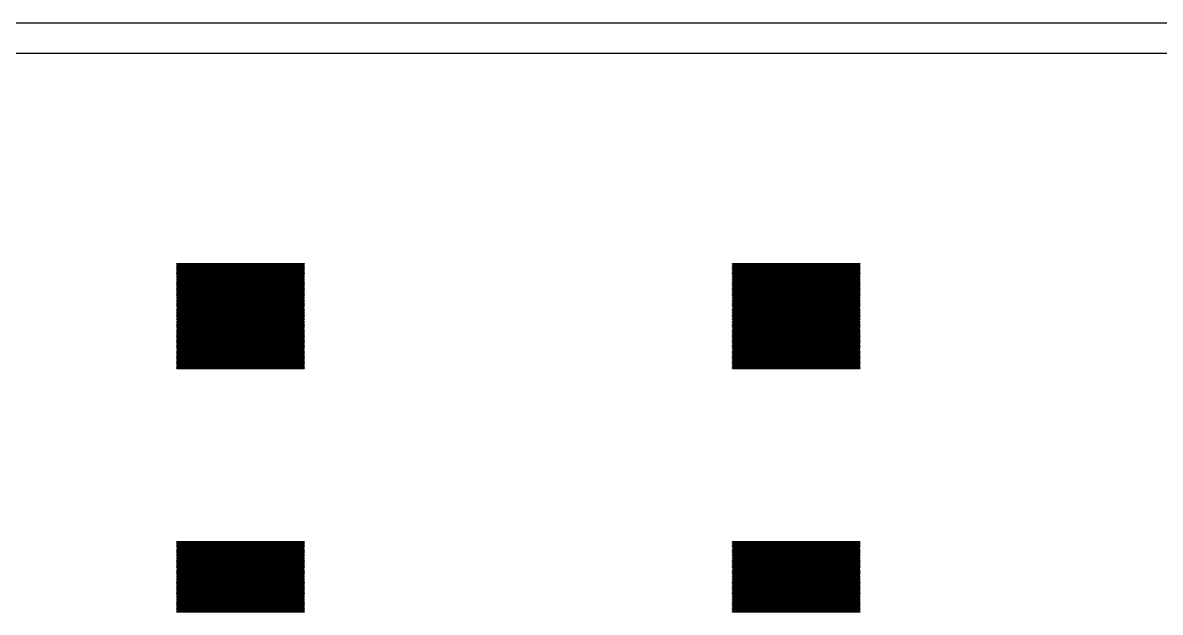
# Model space of a CAD drawing. Extents: x -17 to 130, y -40 to 112.
# Drawn here: x 19.95 to 56.79, y 57.91 to 77 of the extents above; entities that cross this region are included whole.
import ezdxf

# ---------------------------------------------------------------- set-up
doc = ezdxf.new("R2010")
doc.units = 0

msp = doc.modelspace()

# ---------------------------------------------------------------- linework, layer by layer
for p, q in [((-4.5, 77), (112.5, 77)), ((112, 76), (-4, 76)), ((24.94, 69.195), (24.94, 69.205)), ((24.94, 69.205), (29.06, 69.205)), ((29.06, 69.195), (24.94, 69.195)), ((24.94, 69.155), (24.94, 69.165)), ((24.94, 69.165), (29.06, 69.165)), ((29.06, 69.155), (24.94, 69.155)), ((24.94, 69.115), (24.94, 69.125)), ((24.94, 69.125), (29.06, 69.125)), ((29.06, 69.115), (24.94, 69.115)), ((24.94, 69.075), (24.94, 69.085)), ((24.94, 69.085), (29.06, 69.085)), ((29.06, 69.075), (24.94, 69.075)), ((24.94, 69.035), (24.94, 69.045)), ((24.94, 69.045), (29.06, 69.045)), ((29.06, 69.035), (24.94, 69.035)), ((24.94, 68.995), (24.94, 69.005)), ((24.94, 69.005), (29.06, 69.005)), ((29.06, 68.995), (24.94, 68.995)), ((24.94, 68.955), (24.94, 68.965)), ((24.94, 68.965), (29.06, 68.965)), ((29.06, 68.955), (24.94, 68.955)), ((24.94, 68.915), (24.94, 68.925)), ((24.94, 68.925), (29.06, 68.925)), ((29.06, 68.915), (24.94, 68.915)), ((29.06, 69.205), (29.06, 69.195)), ((29.06, 69.165), (29.06, 69.155)), ((29.06, 69.125), (29.06, 69.115)), ((29.06, 69.085), (29.06, 69.075)), ((29.06, 69.045), (29.06, 69.035)), ((29.06, 69.005), (29.06, 68.995)), ((29.06, 68.965), (29.06, 68.955)), ((29.06, 68.925), (29.06, 68.915)), ((42.94, 69.195), (42.94, 69.205)), ((42.94, 69.205), (47.06, 69.205)), ((47.06, 69.195), (42.94, 69.195)), ((42.94, 69.155), (42.94, 69.165)), ((42.94, 69.165), (47.06, 69.165)), ((47.06, 69.155), (42.94, 69.155)), ((42.94, 69.115), (42.94, 69.125)), ((42.94, 69.125), (47.06, 69.125)), ((47.06, 69.115), (42.94, 69.115)), ((42.94, 69.075), (42.94, 69.085)), ((42.94, 69.085), (47.06, 69.085)), ((47.06, 69.075), (42.94, 69.075)), ((42.94, 69.035), (42.94, 69.045)), ((42.94, 69.045), (47.06, 69.045)), ((47.06, 69.035), (42.94, 69.035)), ((42.94, 68.995), (42.94, 69.005)), ((42.94, 69.005), (47.06, 69.005)), ((47.06, 68.995), (42.94, 68.995)), ((42.94, 68.955), (42.94, 68.965)), ((42.94, 68.965), (47.06, 68.965)), ((47.06, 68.955), (42.94, 68.955)), ((42.94, 68.915), (42.94, 68.925)), ((42.94, 68.925), (47.06, 68.925)), ((47.06, 68.915), (42.94, 68.915)), ((47.06, 69.205), (47.06, 69.195)), ((47.06, 69.165), (47.06, 69.155)), ((47.06, 69.125), (47.06, 69.115)), ((47.06, 69.085), (47.06, 69.075)), ((47.06, 69.045), (47.06, 69.035)), ((47.06, 69.005), (47.06, 68.995)), ((47.06, 68.965), (47.06, 68.955)), ((47.06, 68.925), (47.06, 68.915)), ((24.94, 68.875), (24.94, 68.885)), ((24.94, 68.885), (29.06, 68.885)), ((29.06, 68.875), (24.94, 68.875)), ((24.94, 68.835), (24.94, 68.845)), ((24.94, 68.845), (29.06, 68.845)), ((29.06, 68.835), (24.94, 68.835)), ((24.94, 68.795), (24.94, 68.805)), ((24.94, 68.805), (29.06, 68.805)), ((29.06, 68.795), (24.94, 68.795)), ((24.94, 68.755), (24.94, 68.765)), ((24.94, 68.765), (29.06, 68.765)), ((29.06, 68.755), (24.94, 68.755)), ((24.94, 68.715), (24.94, 68.725)), ((24.94, 68.725), (29.06, 68.725)), ((29.06, 68.715), (24.94, 68.715)), ((24.94, 68.675), (24.94, 68.685)), ((24.94, 68.685), (29.06, 68.685)), ((29.06, 68.675), (24.94, 68.675)), ((24.94, 68.635), (24.94, 68.645)), ((24.94, 68.645), (29.06, 68.645)), ((29.06, 68.635), (24.94, 68.635)), ((24.94, 68.595), (24.94, 68.605)), ((24.94, 68.605), (29.06, 68.605)), ((29.06, 68.595), (24.94, 68.595)), ((24.94, 68.555), (24.94, 68.565)), ((24.94, 68.565), (29.06, 68.565)), ((29.06, 68.555), (24.94, 68.555)), ((24.94, 68.515), (24.94, 68.525)), ((24.94, 68.525), (29.06, 68.525)), ((29.06, 68.885), (29.06, 68.875)), ((29.06, 68.845), (29.06, 68.835)), ((29.06, 68.805), (29.06, 68.795)), ((29.06, 68.765), (29.06, 68.755)), ((29.06, 68.725), (29.06, 68.715)), ((29.06, 68.685), (29.06, 68.675)), ((29.06, 68.645), (29.06, 68.635)), ((29.06, 68.605), (29.06, 68.595)), ((29.06, 68.565), (29.06, 68.555)), ((29.06, 68.525), (29.06, 68.515)), ((42.94, 68.875), (42.94, 68.885)), ((42.94, 68.885), (47.06, 68.885)), ((47.06, 68.875), (42.94, 68.875)), ((42.94, 68.835), (42.94, 68.845)), ((42.94, 68.845), (47.06, 68.845)), ((47.06, 68.835), (42.94, 68.835)), ((42.94, 68.795), (42.94, 68.805)), ((42.94, 68.805), (47.06, 68.805)), ((47.06, 68.795), (42.94, 68.795)), ((42.94, 68.755), (42.94, 68.765)), ((42.94, 68.765), (47.06, 68.765)), ((47.06, 68.755), (42.94, 68.755)), ((42.94, 68.715), (42.94, 68.725)), ((42.94, 68.725), (47.06, 68.725)), ((47.06, 68.715), (42.94, 68.715)), ((42.94, 68.675), (42.94, 68.685)), ((42.94, 68.685), (47.06, 68.685)), ((47.06, 68.675), (42.94, 68.675)), ((42.94, 68.635), (42.94, 68.645)), ((42.94, 68.645), (47.06, 68.645)), ((47.06, 68.635), (42.94, 68.635)), ((42.94, 68.595), (42.94, 68.605)), ((42.94, 68.605), (47.06, 68.605)), ((47.06, 68.595), (42.94, 68.595)), ((42.94, 68.555), (42.94, 68.565)), ((42.94, 68.565), (47.06, 68.565)), ((47.06, 68.555), (42.94, 68.555)), ((42.94, 68.515), (42.94, 68.525)), ((42.94, 68.525), (47.06, 68.525)), ((47.06, 68.885), (47.06, 68.875)), ((47.06, 68.845), (47.06, 68.835)), ((47.06, 68.805), (47.06, 68.795)), ((47.06, 68.765), (47.06, 68.755)), ((47.06, 68.725), (47.06, 68.715)), ((47.06, 68.685), (47.06, 68.675)), ((47.06, 68.645), (47.06, 68.635)), ((47.06, 68.605), (47.06, 68.595)), ((47.06, 68.565), (47.06, 68.555)), ((47.06, 68.525), (47.06, 68.515)), ((29.06, 68.515), (24.94, 68.515)), ((24.94, 68.475), (24.94, 68.485)), ((24.94, 68.485), (29.06, 68.485)), ((29.06, 68.475), (24.94, 68.475)), ((24.94, 68.435), (24.94, 68.445)), ((24.94, 68.445), (29.06, 68.445)), ((29.06, 68.435), (24.94, 68.435)), ((24.94, 68.395), (24.94, 68.405)), ((24.94, 68.405), (29.06, 68.405)), ((29.06, 68.395), (24.94, 68.395)), ((24.94, 68.355), (24.94, 68.365)), ((24.94, 68.365), (29.06, 68.365)), ((29.06, 68.355), (24.94, 68.355)), ((24.94, 68.315), (24.94, 68.325)), ((24.94, 68.325), (29.06, 68.325)), ((29.06, 68.315), (24.94, 68.315)), ((24.94, 68.275), (24.94, 68.285)), ((24.94, 68.285), (29.06, 68.285)), ((29.06, 68.275), (24.94, 68.275)), ((24.94, 68.235), (24.94, 68.245)), ((24.94, 68.245), (29.06, 68.245)), ((29.06, 68.235), (24.94, 68.235)), ((24.94, 68.195), (24.94, 68.205)), ((24.94, 68.205), (29.06, 68.205)), ((29.06, 68.195), (24.94, 68.195)), ((24.94, 68.155), (24.94, 68.165)), ((24.94, 68.165), (29.06, 68.165)), ((29.06, 68.485), (29.06, 68.475)), ((29.06, 68.445), (29.06, 68.435)), ((29.06, 68.405), (29.06, 68.395)), ((29.06, 68.365), (29.06, 68.355)), ((29.06, 68.325), (29.06, 68.315)), ((29.06, 68.285), (29.06, 68.275)), ((29.06, 68.245), (29.06, 68.235)), ((29.06, 68.205), (29.06, 68.195)), ((29.06, 68.165), (29.06, 68.155)), ((47.06, 68.515), (42.94, 68.515)), ((42.94, 68.475), (42.94, 68.485)), ((42.94, 68.485), (47.06, 68.485)), ((47.06, 68.475), (42.94, 68.475)), ((42.94, 68.435), (42.94, 68.445)), ((42.94, 68.445), (47.06, 68.445)), ((47.06, 68.435), (42.94, 68.435)), ((42.94, 68.395), (42.94, 68.405)), ((42.94, 68.405), (47.06, 68.405)), ((47.06, 68.395), (42.94, 68.395)), ((42.94, 68.355), (42.94, 68.365)), ((42.94, 68.365), (47.06, 68.365)), ((47.06, 68.355), (42.94, 68.355)), ((42.94, 68.315), (42.94, 68.325)), ((42.94, 68.325), (47.06, 68.325)), ((47.06, 68.315), (42.94, 68.315)), ((42.94, 68.275), (42.94, 68.285)), ((42.94, 68.285), (47.06, 68.285)), ((47.06, 68.275), (42.94, 68.275)), ((42.94, 68.235), (42.94, 68.245)), ((42.94, 68.245), (47.06, 68.245)), ((47.06, 68.235), (42.94, 68.235)), ((42.94, 68.195), (42.94, 68.205)), ((42.94, 68.205), (47.06, 68.205)), ((47.06, 68.195), (42.94, 68.195)), ((42.94, 68.155), (42.94, 68.165)), ((42.94, 68.165), (47.06, 68.165)), ((47.06, 68.485), (47.06, 68.475)), ((47.06, 68.445), (47.06, 68.435)), ((47.06, 68.405), (47.06, 68.395)), ((47.06, 68.365), (47.06, 68.355)), ((47.06, 68.325), (47.06, 68.315)), ((47.06, 68.285), (47.06, 68.275)), ((47.06, 68.245), (47.06, 68.235)), ((47.06, 68.205), (47.06, 68.195)), ((47.06, 68.165), (47.06, 68.155)), ((29.06, 68.155), (24.94, 68.155)), ((24.94, 68.115), (24.94, 68.125)), ((24.94, 68.125), (29.06, 68.125)), ((29.06, 68.115), (24.94, 68.115)), ((24.94, 68.075), (24.94, 68.085)), ((24.94, 68.085), (29.06, 68.085)), ((29.06, 68.075), (24.94, 68.075)), ((24.94, 68.035), (24.94, 68.045)), ((24.94, 68.045), (29.06, 68.045)), ((29.06, 68.035), (24.94, 68.035)), ((24.94, 67.995), (24.94, 68.005)), ((24.94, 68.005), (29.06, 68.005)), ((29.06, 67.995), (24.94, 67.995)), ((24.94, 67.955), (24.94, 67.965)), ((24.94, 67.965), (29.06, 67.965)), ((29.06, 67.955), (24.94, 67.955)), ((24.94, 67.915), (24.94, 67.925)), ((24.94, 67.925), (29.06, 67.925)), ((29.06, 67.915), (24.94, 67.915)), ((24.94, 67.875), (24.94, 67.885)), ((24.94, 67.885), (29.06, 67.885)), ((29.06, 67.875), (24.94, 67.875)), ((24.94, 67.835), (24.94, 67.845)), ((24.94, 67.845), (29.06, 67.845)), ((29.06, 67.835), (24.94, 67.835)), ((24.94, 67.795), (24.94, 67.805)), ((24.94, 67.805), (29.06, 67.805)), ((29.06, 67.795), (24.94, 67.795)), ((29.06, 68.125), (29.06, 68.115)), ((29.06, 68.085), (29.06, 68.075)), ((29.06, 68.045), (29.06, 68.035)), ((29.06, 68.005), (29.06, 67.995)), ((29.06, 67.965), (29.06, 67.955)), ((29.06, 67.925), (29.06, 67.915)), ((29.06, 67.885), (29.06, 67.875)), ((29.06, 67.845), (29.06, 67.835)), ((29.06, 67.805), (29.06, 67.795)), ((47.06, 68.155), (42.94, 68.155)), ((42.94, 68.115), (42.94, 68.125)), ((42.94, 68.125), (47.06, 68.125)), ((47.06, 68.115), (42.94, 68.115)), ((42.94, 68.075), (42.94, 68.085)), ((42.94, 68.085), (47.06, 68.085)), ((47.06, 68.075), (42.94, 68.075)), ((42.94, 68.035), (42.94, 68.045)), ((42.94, 68.045), (47.06, 68.045)), ((47.06, 68.035), (42.94, 68.035)), ((42.94, 67.995), (42.94, 68.005)), ((42.94, 68.005), (47.06, 68.005)), ((47.06, 67.995), (42.94, 67.995)), ((42.94, 67.955), (42.94, 67.965)), ((42.94, 67.965), (47.06, 67.965)), ((47.06, 67.955), (42.94, 67.955)), ((42.94, 67.915), (42.94, 67.925)), ((42.94, 67.925), (47.06, 67.925)), ((47.06, 67.915), (42.94, 67.915)), ((42.94, 67.875), (42.94, 67.885)), ((42.94, 67.885), (47.06, 67.885)), ((47.06, 67.875), (42.94, 67.875)), ((42.94, 67.835), (42.94, 67.845)), ((42.94, 67.845), (47.06, 67.845)), ((47.06, 67.835), (42.94, 67.835)), ((42.94, 67.795), (42.94, 67.805)), ((42.94, 67.805), (47.06, 67.805)), ((47.06, 67.795), (42.94, 67.795)), ((47.06, 68.125), (47.06, 68.115)), ((47.06, 68.085), (47.06, 68.075)), ((47.06, 68.045), (47.06, 68.035)), ((47.06, 68.005), (47.06, 67.995)), ((47.06, 67.965), (47.06, 67.955)), ((47.06, 67.925), (47.06, 67.915)), ((47.06, 67.885), (47.06, 67.875)), ((47.06, 67.845), (47.06, 67.835)), ((47.06, 67.805), (47.06, 67.795)), ((24.94, 67.755), (24.94, 67.765)), ((24.94, 67.765), (29.06, 67.765)), ((29.06, 67.755), (24.94, 67.755)), ((24.94, 67.715), (24.94, 67.725)), ((24.94, 67.725), (29.06, 67.725)), ((29.06, 67.715), (24.94, 67.715)), ((24.94, 67.675), (24.94, 67.685)), ((24.94, 67.685), (29.06, 67.685)), ((29.06, 67.675), (24.94, 67.675)), ((24.94, 67.635), (24.94, 67.645)), ((24.94, 67.645), (29.06, 67.645)), ((29.06, 67.635), (24.94, 67.635)), ((24.94, 67.595), (24.94, 67.605)), ((24.94, 67.605), (29.06, 67.605)), ((29.06, 67.595), (24.94, 67.595)), ((24.94, 67.555), (24.94, 67.565)), ((24.94, 67.565), (29.06, 67.565)), ((29.06, 67.555), (24.94, 67.555)), ((24.94, 67.515), (24.94, 67.525)), ((24.94, 67.525), (29.06, 67.525)), ((29.06, 67.515), (24.94, 67.515)), ((24.94, 67.475), (24.94, 67.485)), ((24.94, 67.485), (29.06, 67.485)), ((29.06, 67.475), (24.94, 67.475)), ((24.94, 67.435), (24.94, 67.445)), ((24.94, 67.445), (29.06, 67.445)), ((29.06, 67.435), (24.94, 67.435)), ((29.06, 67.765), (29.06, 67.755)), ((29.06, 67.725), (29.06, 67.715)), ((29.06, 67.685), (29.06, 67.675)), ((29.06, 67.645), (29.06, 67.635)), ((29.06, 67.605), (29.06, 67.595)), ((29.06, 67.565), (29.06, 67.555)), ((29.06, 67.525), (29.06, 67.515)), ((29.06, 67.485), (29.06, 67.475)), ((29.06, 67.445), (29.06, 67.435)), ((42.94, 67.755), (42.94, 67.765)), ((42.94, 67.765), (47.06, 67.765)), ((47.06, 67.755), (42.94, 67.755)), ((42.94, 67.715), (42.94, 67.725)), ((42.94, 67.725), (47.06, 67.725)), ((47.06, 67.715), (42.94, 67.715)), ((42.94, 67.675), (42.94, 67.685)), ((42.94, 67.685), (47.06, 67.685)), ((47.06, 67.675), (42.94, 67.675)), ((42.94, 67.635), (42.94, 67.645)), ((42.94, 67.645), (47.06, 67.645)), ((47.06, 67.635), (42.94, 67.635)), ((42.94, 67.595), (42.94, 67.605)), ((42.94, 67.605), (47.06, 67.605)), ((47.06, 67.595), (42.94, 67.595)), ((42.94, 67.555), (42.94, 67.565)), ((42.94, 67.565), (47.06, 67.565)), ((47.06, 67.555), (42.94, 67.555)), ((42.94, 67.515), (42.94, 67.525)), ((42.94, 67.525), (47.06, 67.525)), ((47.06, 67.515), (42.94, 67.515)), ((42.94, 67.475), (42.94, 67.485)), ((42.94, 67.485), (47.06, 67.485)), ((47.06, 67.475), (42.94, 67.475)), ((42.94, 67.435), (42.94, 67.445)), ((42.94, 67.445), (47.06, 67.445)), ((47.06, 67.435), (42.94, 67.435)), ((47.06, 67.765), (47.06, 67.755)), ((47.06, 67.725), (47.06, 67.715)), ((47.06, 67.685), (47.06, 67.675)), ((47.06, 67.645), (47.06, 67.635)), ((47.06, 67.605), (47.06, 67.595)), ((47.06, 67.565), (47.06, 67.555)), ((47.06, 67.525), (47.06, 67.515)), ((47.06, 67.485), (47.06, 67.475)), ((47.06, 67.445), (47.06, 67.435)), ((24.94, 67.395), (24.94, 67.405)), ((24.94, 67.405), (29.06, 67.405)), ((29.06, 67.395), (24.94, 67.395)), ((24.94, 67.355), (24.94, 67.365)), ((24.94, 67.365), (29.06, 67.365)), ((29.06, 67.355), (24.94, 67.355)), ((24.94, 67.315), (24.94, 67.325)), ((24.94, 67.325), (29.06, 67.325)), ((29.06, 67.315), (24.94, 67.315)), ((24.94, 67.275), (24.94, 67.285)), ((24.94, 67.285), (29.06, 67.285)), ((29.06, 67.275), (24.94, 67.275)), ((24.94, 67.235), (24.94, 67.245)), ((24.94, 67.245), (29.06, 67.245)), ((29.06, 67.235), (24.94, 67.235)), ((24.94, 67.195), (24.94, 67.205)), ((24.94, 67.205), (29.06, 67.205)), ((29.06, 67.195), (24.94, 67.195)), ((24.94, 67.155), (24.94, 67.165)), ((24.94, 67.165), (29.06, 67.165)), ((29.06, 67.155), (24.94, 67.155)), ((24.94, 67.115), (24.94, 67.125)), ((24.94, 67.125), (29.06, 67.125)), ((29.06, 67.115), (24.94, 67.115)), ((24.94, 67.075), (24.94, 67.085)), ((24.94, 67.085), (29.06, 67.085)), ((29.06, 67.075), (24.94, 67.075)), ((29.06, 67.405), (29.06, 67.395)), ((29.06, 67.365), (29.06, 67.355)), ((29.06, 67.325), (29.06, 67.315)), ((29.06, 67.285), (29.06, 67.275)), ((29.06, 67.245), (29.06, 67.235)), ((29.06, 67.205), (29.06, 67.195)), ((29.06, 67.165), (29.06, 67.155)), ((29.06, 67.125), (29.06, 67.115)), ((29.06, 67.085), (29.06, 67.075)), ((42.94, 67.395), (42.94, 67.405)), ((42.94, 67.405), (47.06, 67.405)), ((47.06, 67.395), (42.94, 67.395)), ((42.94, 67.355), (42.94, 67.365)), ((42.94, 67.365), (47.06, 67.365)), ((47.06, 67.355), (42.94, 67.355)), ((42.94, 67.315), (42.94, 67.325)), ((42.94, 67.325), (47.06, 67.325)), ((47.06, 67.315), (42.94, 67.315)), ((42.94, 67.275), (42.94, 67.285)), ((42.94, 67.285), (47.06, 67.285)), ((47.06, 67.275), (42.94, 67.275)), ((42.94, 67.235), (42.94, 67.245)), ((42.94, 67.245), (47.06, 67.245)), ((47.06, 67.235), (42.94, 67.235)), ((42.94, 67.195), (42.94, 67.205)), ((42.94, 67.205), (47.06, 67.205)), ((47.06, 67.195), (42.94, 67.195)), ((42.94, 67.155), (42.94, 67.165)), ((42.94, 67.165), (47.06, 67.165)), ((47.06, 67.155), (42.94, 67.155)), ((42.94, 67.115), (42.94, 67.125)), ((42.94, 67.125), (47.06, 67.125)), ((47.06, 67.115), (42.94, 67.115)), ((42.94, 67.075), (42.94, 67.085)), ((42.94, 67.085), (47.06, 67.085)), ((47.06, 67.075), (42.94, 67.075)), ((47.06, 67.405), (47.06, 67.395)), ((47.06, 67.365), (47.06, 67.355)), ((47.06, 67.325), (47.06, 67.315)), ((47.06, 67.285), (47.06, 67.275)), ((47.06, 67.245), (47.06, 67.235)), ((47.06, 67.205), (47.06, 67.195)), ((47.06, 67.165), (47.06, 67.155)), ((47.06, 67.125), (47.06, 67.115)), ((47.06, 67.085), (47.06, 67.075)), ((24.94, 67.035), (24.94, 67.045)), ((24.94, 67.045), (29.06, 67.045)), ((29.06, 67.035), (24.94, 67.035)), ((24.94, 66.995), (24.94, 67.005)), ((24.94, 67.005), (29.06, 67.005)), ((29.06, 66.995), (24.94, 66.995)), ((24.94, 66.955), (24.94, 66.965)), ((24.94, 66.965), (29.06, 66.965)), ((29.06, 66.955), (24.94, 66.955)), ((24.94, 66.915), (24.94, 66.925)), ((24.94, 66.925), (29.06, 66.925)), ((29.06, 66.915), (24.94, 66.915)), ((24.94, 66.875), (24.94, 66.885)), ((24.94, 66.885), (29.06, 66.885)), ((29.06, 66.875), (24.94, 66.875)), ((24.94, 66.835), (24.94, 66.845)), ((24.94, 66.845), (29.06, 66.845)), ((29.06, 66.835), (24.94, 66.835)), ((24.94, 66.795), (24.94, 66.805)), ((24.94, 66.805), (29.06, 66.805)), ((29.06, 66.795), (24.94, 66.795)), ((24.94, 66.755), (24.94, 66.765)), ((24.94, 66.765), (29.06, 66.765)), ((29.06, 66.755), (24.94, 66.755)), ((24.94, 66.715), (24.94, 66.725)), ((24.94, 66.725), (29.06, 66.725)), ((29.06, 66.715), (24.94, 66.715)), ((24.94, 66.675), (24.94, 66.685)), ((24.94, 66.685), (29.06, 66.685)), ((29.06, 67.045), (29.06, 67.035)), ((29.06, 67.005), (29.06, 66.995)), ((29.06, 66.965), (29.06, 66.955)), ((29.06, 66.925), (29.06, 66.915)), ((29.06, 66.885), (29.06, 66.875)), ((29.06, 66.845), (29.06, 66.835)), ((29.06, 66.805), (29.06, 66.795)), ((29.06, 66.765), (29.06, 66.755)), ((29.06, 66.725), (29.06, 66.715)), ((29.06, 66.685), (29.06, 66.675)), ((42.94, 67.035), (42.94, 67.045)), ((42.94, 67.045), (47.06, 67.045)), ((47.06, 67.035), (42.94, 67.035)), ((42.94, 66.995), (42.94, 67.005)), ((42.94, 67.005), (47.06, 67.005)), ((47.06, 66.995), (42.94, 66.995)), ((42.94, 66.955), (42.94, 66.965)), ((42.94, 66.965), (47.06, 66.965)), ((47.06, 66.955), (42.94, 66.955)), ((42.94, 66.915), (42.94, 66.925)), ((42.94, 66.925), (47.06, 66.925)), ((47.06, 66.915), (42.94, 66.915)), ((42.94, 66.875), (42.94, 66.885)), ((42.94, 66.885), (47.06, 66.885)), ((47.06, 66.875), (42.94, 66.875)), ((42.94, 66.835), (42.94, 66.845)), ((42.94, 66.845), (47.06, 66.845)), ((47.06, 66.835), (42.94, 66.835)), ((42.94, 66.795), (42.94, 66.805)), ((42.94, 66.805), (47.06, 66.805)), ((47.06, 66.795), (42.94, 66.795)), ((42.94, 66.755), (42.94, 66.765)), ((42.94, 66.765), (47.06, 66.765)), ((47.06, 66.755), (42.94, 66.755)), ((42.94, 66.715), (42.94, 66.725)), ((42.94, 66.725), (47.06, 66.725)), ((47.06, 66.715), (42.94, 66.715)), ((42.94, 66.675), (42.94, 66.685)), ((42.94, 66.685), (47.06, 66.685)), ((47.06, 67.045), (47.06, 67.035)), ((47.06, 67.005), (47.06, 66.995)), ((47.06, 66.965), (47.06, 66.955)), ((47.06, 66.925), (47.06, 66.915)), ((47.06, 66.885), (47.06, 66.875)), ((47.06, 66.845), (47.06, 66.835)), ((47.06, 66.805), (47.06, 66.795)), ((47.06, 66.765), (47.06, 66.755)), ((47.06, 66.725), (47.06, 66.715)), ((47.06, 66.685), (47.06, 66.675)), ((29.06, 66.675), (24.94, 66.675)), ((24.94, 66.635), (24.94, 66.645)), ((24.94, 66.645), (29.06, 66.645)), ((29.06, 66.635), (24.94, 66.635)), ((24.94, 66.595), (24.94, 66.605)), ((24.94, 66.605), (29.06, 66.605)), ((29.06, 66.595), (24.94, 66.595)), ((24.94, 66.555), (24.94, 66.565)), ((24.94, 66.565), (29.06, 66.565)), ((29.06, 66.555), (24.94, 66.555)), ((24.94, 66.515), (24.94, 66.525)), ((24.94, 66.525), (29.06, 66.525)), ((29.06, 66.515), (24.94, 66.515)), ((24.94, 66.475), (24.94, 66.485)), ((24.94, 66.485), (29.06, 66.485)), ((29.06, 66.475), (24.94, 66.475)), ((24.94, 66.435), (24.94, 66.445)), ((24.94, 66.445), (29.06, 66.445)), ((29.06, 66.435), (24.94, 66.435)), ((24.94, 66.395), (24.94, 66.405)), ((24.94, 66.405), (29.06, 66.405)), ((29.06, 66.395), (24.94, 66.395)), ((24.94, 66.355), (24.94, 66.365)), ((24.94, 66.365), (29.06, 66.365)), ((29.06, 66.355), (24.94, 66.355)), ((24.94, 66.315), (24.94, 66.325)), ((24.94, 66.325), (29.06, 66.325)), ((29.06, 66.315), (24.94, 66.315)), ((29.06, 66.645), (29.06, 66.635)), ((29.06, 66.605), (29.06, 66.595)), ((29.06, 66.565), (29.06, 66.555)), ((29.06, 66.525), (29.06, 66.515)), ((29.06, 66.485), (29.06, 66.475)), ((29.06, 66.445), (29.06, 66.435)), ((29.06, 66.405), (29.06, 66.395)), ((29.06, 66.365), (29.06, 66.355)), ((29.06, 66.325), (29.06, 66.315)), ((47.06, 66.675), (42.94, 66.675)), ((42.94, 66.635), (42.94, 66.645)), ((42.94, 66.645), (47.06, 66.645)), ((47.06, 66.635), (42.94, 66.635)), ((42.94, 66.595), (42.94, 66.605)), ((42.94, 66.605), (47.06, 66.605)), ((47.06, 66.595), (42.94, 66.595)), ((42.94, 66.555), (42.94, 66.565)), ((42.94, 66.565), (47.06, 66.565)), ((47.06, 66.555), (42.94, 66.555)), ((42.94, 66.515), (42.94, 66.525)), ((42.94, 66.525), (47.06, 66.525)), ((47.06, 66.515), (42.94, 66.515)), ((42.94, 66.475), (42.94, 66.485)), ((42.94, 66.485), (47.06, 66.485)), ((47.06, 66.475), (42.94, 66.475)), ((42.94, 66.435), (42.94, 66.445)), ((42.94, 66.445), (47.06, 66.445)), ((47.06, 66.435), (42.94, 66.435)), ((42.94, 66.395), (42.94, 66.405)), ((42.94, 66.405), (47.06, 66.405)), ((47.06, 66.395), (42.94, 66.395)), ((42.94, 66.355), (42.94, 66.365)), ((42.94, 66.365), (47.06, 66.365)), ((47.06, 66.355), (42.94, 66.355)), ((42.94, 66.315), (42.94, 66.325)), ((42.94, 66.325), (47.06, 66.325)), ((47.06, 66.315), (42.94, 66.315)), ((47.06, 66.645), (47.06, 66.635)), ((47.06, 66.605), (47.06, 66.595)), ((47.06, 66.565), (47.06, 66.555)), ((47.06, 66.525), (47.06, 66.515)), ((47.06, 66.485), (47.06, 66.475)), ((47.06, 66.445), (47.06, 66.435)), ((47.06, 66.405), (47.06, 66.395)), ((47.06, 66.365), (47.06, 66.355)), ((47.06, 66.325), (47.06, 66.315)), ((24.94, 66.275), (24.94, 66.285)), ((24.94, 66.285), (29.06, 66.285)), ((29.06, 66.275), (24.94, 66.275)), ((24.94, 66.235), (24.94, 66.245)), ((24.94, 66.245), (29.06, 66.245)), ((29.06, 66.235), (24.94, 66.235)), ((24.94, 66.195), (24.94, 66.205)), ((24.94, 66.205), (29.06, 66.205)), ((29.06, 66.195), (24.94, 66.195)), ((24.94, 66.155), (24.94, 66.165)), ((24.94, 66.165), (29.06, 66.165)), ((29.06, 66.155), (24.94, 66.155)), ((24.94, 66.115), (24.94, 66.125)), ((24.94, 66.125), (29.06, 66.125)), ((29.06, 66.115), (24.94, 66.115)), ((24.94, 66.075), (24.94, 66.085)), ((24.94, 66.085), (29.06, 66.085)), ((29.06, 66.075), (24.94, 66.075)), ((24.94, 66.035), (24.94, 66.045)), ((24.94, 66.045), (29.06, 66.045)), ((29.06, 66.035), (24.94, 66.035)), ((24.94, 65.995), (24.94, 66.005)), ((24.94, 66.005), (29.06, 66.005)), ((29.06, 65.995), (24.94, 65.995)), ((24.94, 65.955), (24.94, 65.965)), ((24.94, 65.965), (29.06, 65.965)), ((29.06, 65.955), (24.94, 65.955)), ((29.06, 66.285), (29.06, 66.275)), ((29.06, 66.245), (29.06, 66.235)), ((29.06, 66.205), (29.06, 66.195)), ((29.06, 66.165), (29.06, 66.155)), ((29.06, 66.125), (29.06, 66.115)), ((29.06, 66.085), (29.06, 66.075)), ((29.06, 66.045), (29.06, 66.035)), ((29.06, 66.005), (29.06, 65.995)), ((29.06, 65.965), (29.06, 65.955)), ((42.94, 66.275), (42.94, 66.285)), ((42.94, 66.285), (47.06, 66.285)), ((47.06, 66.275), (42.94, 66.275)), ((42.94, 66.235), (42.94, 66.245)), ((42.94, 66.245), (47.06, 66.245)), ((47.06, 66.235), (42.94, 66.235)), ((42.94, 66.195), (42.94, 66.205)), ((42.94, 66.205), (47.06, 66.205)), ((47.06, 66.195), (42.94, 66.195)), ((42.94, 66.155), (42.94, 66.165)), ((42.94, 66.165), (47.06, 66.165)), ((47.06, 66.155), (42.94, 66.155)), ((42.94, 66.115), (42.94, 66.125)), ((42.94, 66.125), (47.06, 66.125)), ((47.06, 66.115), (42.94, 66.115)), ((42.94, 66.075), (42.94, 66.085)), ((42.94, 66.085), (47.06, 66.085)), ((47.06, 66.075), (42.94, 66.075)), ((42.94, 66.035), (42.94, 66.045)), ((42.94, 66.045), (47.06, 66.045)), ((47.06, 66.035), (42.94, 66.035)), ((42.94, 65.995), (42.94, 66.005)), ((42.94, 66.005), (47.06, 66.005)), ((47.06, 65.995), (42.94, 65.995)), ((42.94, 65.955), (42.94, 65.965)), ((42.94, 65.965), (47.06, 65.965)), ((47.06, 65.955), (42.94, 65.955)), ((47.06, 66.285), (47.06, 66.275)), ((47.06, 66.245), (47.06, 66.235)), ((47.06, 66.205), (47.06, 66.195)), ((47.06, 66.165), (47.06, 66.155)), ((47.06, 66.125), (47.06, 66.115)), ((47.06, 66.085), (47.06, 66.075)), ((47.06, 66.045), (47.06, 66.035)), ((47.06, 66.005), (47.06, 65.995)), ((47.06, 65.965), (47.06, 65.955)), ((24.94, 65.915), (24.94, 65.925)), ((24.94, 65.925), (29.06, 65.925)), ((29.06, 65.915), (24.94, 65.915)), ((24.94, 65.875), (24.94, 65.885)), ((24.94, 65.885), (29.06, 65.885)), ((29.06, 65.875), (24.94, 65.875)), ((24.94, 65.835), (24.94, 65.845)), ((24.94, 65.845), (29.06, 65.845)), ((29.06, 65.835), (24.94, 65.835)), ((24.94, 65.795), (24.94, 65.805)), ((24.94, 65.805), (29.06, 65.805)), ((29.06, 65.795), (24.94, 65.795)), ((29.06, 65.925), (29.06, 65.915)), ((29.06, 65.885), (29.06, 65.875)), ((29.06, 65.845), (29.06, 65.835)), ((29.06, 65.805), (29.06, 65.795)), ((42.94, 65.915), (42.94, 65.925)), ((42.94, 65.925), (47.06, 65.925)), ((47.06, 65.915), (42.94, 65.915)), ((42.94, 65.875), (42.94, 65.885)), ((42.94, 65.885), (47.06, 65.885)), ((47.06, 65.875), (42.94, 65.875)), ((42.94, 65.835), (42.94, 65.845)), ((42.94, 65.845), (47.06, 65.845)), ((47.06, 65.835), (42.94, 65.835)), ((42.94, 65.795), (42.94, 65.805)), ((42.94, 65.805), (47.06, 65.805)), ((47.06, 65.795), (42.94, 65.795)), ((47.06, 65.925), (47.06, 65.915)), ((47.06, 65.885), (47.06, 65.875)), ((47.06, 65.845), (47.06, 65.835)), ((47.06, 65.805), (47.06, 65.795)), ((24.94, 60.195), (24.94, 60.205)), ((24.94, 60.205), (29.06, 60.205)), ((29.06, 60.195), (24.94, 60.195)), ((24.94, 60.155), (24.94, 60.165)), ((24.94, 60.165), (29.06, 60.165)), ((29.06, 60.155), (24.94, 60.155)), ((24.94, 60.115), (24.94, 60.125)), ((24.94, 60.125), (29.06, 60.125)), ((29.06, 60.115), (24.94, 60.115)), ((24.94, 60.075), (24.94, 60.085)), ((24.94, 60.085), (29.06, 60.085)), ((29.06, 60.075), (24.94, 60.075)), ((29.06, 60.205), (29.06, 60.195)), ((29.06, 60.165), (29.06, 60.155)), ((29.06, 60.125), (29.06, 60.115)), ((29.06, 60.085), (29.06, 60.075)), ((42.94, 60.195), (42.94, 60.205)), ((42.94, 60.205), (47.06, 60.205)), ((47.06, 60.195), (42.94, 60.195)), ((42.94, 60.155), (42.94, 60.165)), ((42.94, 60.165), (47.06, 60.165)), ((47.06, 60.155), (42.94, 60.155)), ((42.94, 60.115), (42.94, 60.125)), ((42.94, 60.125), (47.06, 60.125)), ((47.06, 60.115), (42.94, 60.115)), ((42.94, 60.075), (42.94, 60.085)), ((42.94, 60.085), (47.06, 60.085)), ((47.06, 60.075), (42.94, 60.075)), ((47.06, 60.205), (47.06, 60.195)), ((47.06, 60.165), (47.06, 60.155)), ((47.06, 60.125), (47.06, 60.115)), ((47.06, 60.085), (47.06, 60.075)), ((24.94, 60.035), (24.94, 60.045)), ((24.94, 60.045), (29.06, 60.045)), ((29.06, 60.035), (24.94, 60.035)), ((24.94, 59.995), (24.94, 60.005)), ((24.94, 60.005), (29.06, 60.005)), ((29.06, 59.995), (24.94, 59.995)), ((24.94, 59.955), (24.94, 59.965)), ((24.94, 59.965), (29.06, 59.965)), ((29.06, 59.955), (24.94, 59.955)), ((24.94, 59.915), (24.94, 59.925)), ((24.94, 59.925), (29.06, 59.925)), ((29.06, 59.915), (24.94, 59.915)), ((24.94, 59.875), (24.94, 59.885)), ((24.94, 59.885), (29.06, 59.885)), ((29.06, 59.875), (24.94, 59.875)), ((24.94, 59.835), (24.94, 59.845)), ((24.94, 59.845), (29.06, 59.845)), ((29.06, 59.835), (24.94, 59.835)), ((24.94, 59.795), (24.94, 59.805)), ((24.94, 59.805), (29.06, 59.805)), ((29.06, 59.795), (24.94, 59.795)), ((24.94, 59.755), (24.94, 59.765)), ((24.94, 59.765), (29.06, 59.765)), ((29.06, 59.755), (24.94, 59.755)), ((24.94, 59.715), (24.94, 59.725)), ((24.94, 59.725), (29.06, 59.725)), ((29.06, 59.715), (24.94, 59.715)), ((24.94, 59.675), (24.94, 59.685)), ((24.94, 59.685), (29.06, 59.685)), ((29.06, 60.045), (29.06, 60.035)), ((29.06, 60.005), (29.06, 59.995)), ((29.06, 59.965), (29.06, 59.955)), ((29.06, 59.925), (29.06, 59.915)), ((29.06, 59.885), (29.06, 59.875)), ((29.06, 59.845), (29.06, 59.835)), ((29.06, 59.805), (29.06, 59.795)), ((29.06, 59.765), (29.06, 59.755)), ((29.06, 59.725), (29.06, 59.715)), ((29.06, 59.685), (29.06, 59.675)), ((42.94, 60.035), (42.94, 60.045)), ((42.94, 60.045), (47.06, 60.045)), ((47.06, 60.035), (42.94, 60.035)), ((42.94, 59.995), (42.94, 60.005)), ((42.94, 60.005), (47.06, 60.005)), ((47.06, 59.995), (42.94, 59.995)), ((42.94, 59.955), (42.94, 59.965)), ((42.94, 59.965), (47.06, 59.965)), ((47.06, 59.955), (42.94, 59.955)), ((42.94, 59.915), (42.94, 59.925)), ((42.94, 59.925), (47.06, 59.925)), ((47.06, 59.915), (42.94, 59.915)), ((42.94, 59.875), (42.94, 59.885)), ((42.94, 59.885), (47.06, 59.885)), ((47.06, 59.875), (42.94, 59.875)), ((42.94, 59.835), (42.94, 59.845)), ((42.94, 59.845), (47.06, 59.845)), ((47.06, 59.835), (42.94, 59.835)), ((42.94, 59.795), (42.94, 59.805)), ((42.94, 59.805), (47.06, 59.805)), ((47.06, 59.795), (42.94, 59.795)), ((42.94, 59.755), (42.94, 59.765)), ((42.94, 59.765), (47.06, 59.765)), ((47.06, 59.755), (42.94, 59.755)), ((42.94, 59.715), (42.94, 59.725)), ((42.94, 59.725), (47.06, 59.725)), ((47.06, 59.715), (42.94, 59.715)), ((42.94, 59.675), (42.94, 59.685)), ((42.94, 59.685), (47.06, 59.685)), ((47.06, 60.045), (47.06, 60.035)), ((47.06, 60.005), (47.06, 59.995)), ((47.06, 59.965), (47.06, 59.955)), ((47.06, 59.925), (47.06, 59.915)), ((47.06, 59.885), (47.06, 59.875)), ((47.06, 59.845), (47.06, 59.835)), ((47.06, 59.805), (47.06, 59.795)), ((47.06, 59.765), (47.06, 59.755)), ((47.06, 59.725), (47.06, 59.715)), ((47.06, 59.685), (47.06, 59.675)), ((29.06, 59.675), (24.94, 59.675)), ((24.94, 59.635), (24.94, 59.645)), ((24.94, 59.645), (29.06, 59.645)), ((29.06, 59.635), (24.94, 59.635)), ((24.94, 59.595), (24.94, 59.605)), ((24.94, 59.605), (29.06, 59.605)), ((29.06, 59.595), (24.94, 59.595)), ((24.94, 59.555), (24.94, 59.565)), ((24.94, 59.565), (29.06, 59.565)), ((29.06, 59.555), (24.94, 59.555)), ((24.94, 59.515), (24.94, 59.525)), ((24.94, 59.525), (29.06, 59.525)), ((29.06, 59.515), (24.94, 59.515)), ((24.94, 59.475), (24.94, 59.485)), ((24.94, 59.485), (29.06, 59.485)), ((29.06, 59.475), (24.94, 59.475)), ((24.94, 59.435), (24.94, 59.445)), ((24.94, 59.445), (29.06, 59.445)), ((29.06, 59.435), (24.94, 59.435)), ((24.94, 59.395), (24.94, 59.405)), ((24.94, 59.405), (29.06, 59.405)), ((29.06, 59.395), (24.94, 59.395)), ((24.94, 59.355), (24.94, 59.365)), ((24.94, 59.365), (29.06, 59.365)), ((29.06, 59.355), (24.94, 59.355)), ((24.94, 59.315), (24.94, 59.325)), ((24.94, 59.325), (29.06, 59.325)), ((29.06, 59.315), (24.94, 59.315)), ((29.06, 59.645), (29.06, 59.635)), ((29.06, 59.605), (29.06, 59.595)), ((29.06, 59.565), (29.06, 59.555)), ((29.06, 59.525), (29.06, 59.515)), ((29.06, 59.485), (29.06, 59.475)), ((29.06, 59.445), (29.06, 59.435)), ((29.06, 59.405), (29.06, 59.395)), ((29.06, 59.365), (29.06, 59.355)), ((29.06, 59.325), (29.06, 59.315)), ((47.06, 59.675), (42.94, 59.675)), ((42.94, 59.635), (42.94, 59.645)), ((42.94, 59.645), (47.06, 59.645)), ((47.06, 59.635), (42.94, 59.635)), ((42.94, 59.595), (42.94, 59.605)), ((42.94, 59.605), (47.06, 59.605)), ((47.06, 59.595), (42.94, 59.595)), ((42.94, 59.555), (42.94, 59.565)), ((42.94, 59.565), (47.06, 59.565)), ((47.06, 59.555), (42.94, 59.555)), ((42.94, 59.515), (42.94, 59.525)), ((42.94, 59.525), (47.06, 59.525)), ((47.06, 59.515), (42.94, 59.515)), ((42.94, 59.475), (42.94, 59.485)), ((42.94, 59.485), (47.06, 59.485)), ((47.06, 59.475), (42.94, 59.475)), ((42.94, 59.435), (42.94, 59.445)), ((42.94, 59.445), (47.06, 59.445)), ((47.06, 59.435), (42.94, 59.435)), ((42.94, 59.395), (42.94, 59.405)), ((42.94, 59.405), (47.06, 59.405)), ((47.06, 59.395), (42.94, 59.395)), ((42.94, 59.355), (42.94, 59.365)), ((42.94, 59.365), (47.06, 59.365)), ((47.06, 59.355), (42.94, 59.355)), ((42.94, 59.315), (42.94, 59.325)), ((42.94, 59.325), (47.06, 59.325)), ((47.06, 59.315), (42.94, 59.315)), ((47.06, 59.645), (47.06, 59.635)), ((47.06, 59.605), (47.06, 59.595)), ((47.06, 59.565), (47.06, 59.555)), ((47.06, 59.525), (47.06, 59.515)), ((47.06, 59.485), (47.06, 59.475)), ((47.06, 59.445), (47.06, 59.435)), ((47.06, 59.405), (47.06, 59.395)), ((47.06, 59.365), (47.06, 59.355)), ((47.06, 59.325), (47.06, 59.315)), ((24.94, 59.275), (24.94, 59.285)), ((24.94, 59.285), (29.06, 59.285)), ((29.06, 59.275), (24.94, 59.275)), ((24.94, 59.235), (24.94, 59.245)), ((24.94, 59.245), (29.06, 59.245)), ((29.06, 59.235), (24.94, 59.235)), ((24.94, 59.195), (24.94, 59.205)), ((24.94, 59.205), (29.06, 59.205)), ((29.06, 59.195), (24.94, 59.195)), ((24.94, 59.155), (24.94, 59.165)), ((24.94, 59.165), (29.06, 59.165)), ((29.06, 59.155), (24.94, 59.155)), ((24.94, 59.115), (24.94, 59.125)), ((24.94, 59.125), (29.06, 59.125)), ((29.06, 59.115), (24.94, 59.115)), ((24.94, 59.075), (24.94, 59.085)), ((24.94, 59.085), (29.06, 59.085)), ((29.06, 59.075), (24.94, 59.075)), ((24.94, 59.035), (24.94, 59.045)), ((24.94, 59.045), (29.06, 59.045)), ((29.06, 59.035), (24.94, 59.035)), ((24.94, 58.995), (24.94, 59.005)), ((24.94, 59.005), (29.06, 59.005)), ((29.06, 58.995), (24.94, 58.995)), ((24.94, 58.955), (24.94, 58.965)), ((24.94, 58.965), (29.06, 58.965)), ((29.06, 58.955), (24.94, 58.955)), ((29.06, 59.285), (29.06, 59.275)), ((29.06, 59.245), (29.06, 59.235)), ((29.06, 59.205), (29.06, 59.195)), ((29.06, 59.165), (29.06, 59.155)), ((29.06, 59.125), (29.06, 59.115)), ((29.06, 59.085), (29.06, 59.075)), ((29.06, 59.045), (29.06, 59.035)), ((29.06, 59.005), (29.06, 58.995)), ((29.06, 58.965), (29.06, 58.955)), ((42.94, 59.275), (42.94, 59.285)), ((42.94, 59.285), (47.06, 59.285)), ((47.06, 59.275), (42.94, 59.275)), ((42.94, 59.235), (42.94, 59.245)), ((42.94, 59.245), (47.06, 59.245)), ((47.06, 59.235), (42.94, 59.235)), ((42.94, 59.195), (42.94, 59.205)), ((42.94, 59.205), (47.06, 59.205)), ((47.06, 59.195), (42.94, 59.195)), ((42.94, 59.155), (42.94, 59.165)), ((42.94, 59.165), (47.06, 59.165)), ((47.06, 59.155), (42.94, 59.155)), ((42.94, 59.115), (42.94, 59.125)), ((42.94, 59.125), (47.06, 59.125)), ((47.06, 59.115), (42.94, 59.115)), ((42.94, 59.075), (42.94, 59.085)), ((42.94, 59.085), (47.06, 59.085)), ((47.06, 59.075), (42.94, 59.075)), ((42.94, 59.035), (42.94, 59.045)), ((42.94, 59.045), (47.06, 59.045)), ((47.06, 59.035), (42.94, 59.035)), ((42.94, 58.995), (42.94, 59.005)), ((42.94, 59.005), (47.06, 59.005)), ((47.06, 58.995), (42.94, 58.995)), ((42.94, 58.955), (42.94, 58.965)), ((42.94, 58.965), (47.06, 58.965)), ((47.06, 58.955), (42.94, 58.955)), ((47.06, 59.285), (47.06, 59.275)), ((47.06, 59.245), (47.06, 59.235)), ((47.06, 59.205), (47.06, 59.195)), ((47.06, 59.165), (47.06, 59.155)), ((47.06, 59.125), (47.06, 59.115)), ((47.06, 59.085), (47.06, 59.075)), ((47.06, 59.045), (47.06, 59.035)), ((47.06, 59.005), (47.06, 58.995)), ((47.06, 58.965), (47.06, 58.955)), ((24.94, 58.915), (24.94, 58.925)), ((24.94, 58.925), (29.06, 58.925)), ((29.06, 58.915), (24.94, 58.915)), ((24.94, 58.875), (24.94, 58.885)), ((24.94, 58.885), (29.06, 58.885)), ((29.06, 58.875), (24.94, 58.875)), ((24.94, 58.835), (24.94, 58.845)), ((24.94, 58.845), (29.06, 58.845)), ((29.06, 58.835), (24.94, 58.835)), ((24.94, 58.795), (24.94, 58.805)), ((24.94, 58.805), (29.06, 58.805)), ((29.06, 58.795), (24.94, 58.795)), ((24.94, 58.755), (24.94, 58.765)), ((24.94, 58.765), (29.06, 58.765)), ((29.06, 58.755), (24.94, 58.755)), ((24.94, 58.715), (24.94, 58.725)), ((24.94, 58.725), (29.06, 58.725)), ((29.06, 58.715), (24.94, 58.715)), ((24.94, 58.675), (24.94, 58.685)), ((24.94, 58.685), (29.06, 58.685)), ((29.06, 58.675), (24.94, 58.675)), ((24.94, 58.635), (24.94, 58.645)), ((24.94, 58.645), (29.06, 58.645)), ((29.06, 58.635), (24.94, 58.635)), ((24.94, 58.595), (24.94, 58.605)), ((24.94, 58.605), (29.06, 58.605)), ((29.06, 58.595), (24.94, 58.595)), ((29.06, 58.925), (29.06, 58.915)), ((29.06, 58.885), (29.06, 58.875)), ((29.06, 58.845), (29.06, 58.835)), ((29.06, 58.805), (29.06, 58.795)), ((29.06, 58.765), (29.06, 58.755)), ((29.06, 58.725), (29.06, 58.715)), ((29.06, 58.685), (29.06, 58.675)), ((29.06, 58.645), (29.06, 58.635)), ((29.06, 58.605), (29.06, 58.595)), ((42.94, 58.915), (42.94, 58.925)), ((42.94, 58.925), (47.06, 58.925)), ((47.06, 58.915), (42.94, 58.915)), ((42.94, 58.875), (42.94, 58.885)), ((42.94, 58.885), (47.06, 58.885)), ((47.06, 58.875), (42.94, 58.875)), ((42.94, 58.835), (42.94, 58.845)), ((42.94, 58.845), (47.06, 58.845)), ((47.06, 58.835), (42.94, 58.835)), ((42.94, 58.795), (42.94, 58.805)), ((42.94, 58.805), (47.06, 58.805)), ((47.06, 58.795), (42.94, 58.795)), ((42.94, 58.755), (42.94, 58.765)), ((42.94, 58.765), (47.06, 58.765)), ((47.06, 58.755), (42.94, 58.755)), ((42.94, 58.715), (42.94, 58.725)), ((42.94, 58.725), (47.06, 58.725)), ((47.06, 58.715), (42.94, 58.715)), ((42.94, 58.675), (42.94, 58.685)), ((42.94, 58.685), (47.06, 58.685)), ((47.06, 58.675), (42.94, 58.675)), ((42.94, 58.635), (42.94, 58.645)), ((42.94, 58.645), (47.06, 58.645)), ((47.06, 58.635), (42.94, 58.635)), ((42.94, 58.595), (42.94, 58.605)), ((42.94, 58.605), (47.06, 58.605)), ((47.06, 58.595), (42.94, 58.595)), ((47.06, 58.925), (47.06, 58.915)), ((47.06, 58.885), (47.06, 58.875)), ((47.06, 58.845), (47.06, 58.835)), ((47.06, 58.805), (47.06, 58.795)), ((47.06, 58.765), (47.06, 58.755)), ((47.06, 58.725), (47.06, 58.715)), ((47.06, 58.685), (47.06, 58.675)), ((47.06, 58.645), (47.06, 58.635)), ((47.06, 58.605), (47.06, 58.595)), ((24.94, 58.555), (24.94, 58.565)), ((24.94, 58.565), (29.06, 58.565)), ((29.06, 58.555), (24.94, 58.555)), ((24.94, 58.515), (24.94, 58.525)), ((24.94, 58.525), (29.06, 58.525)), ((29.06, 58.515), (24.94, 58.515)), ((24.94, 58.475), (24.94, 58.485)), ((24.94, 58.485), (29.06, 58.485)), ((29.06, 58.475), (24.94, 58.475)), ((24.94, 58.435), (24.94, 58.445)), ((24.94, 58.445), (29.06, 58.445)), ((29.06, 58.435), (24.94, 58.435)), ((24.94, 58.395), (24.94, 58.405)), ((24.94, 58.405), (29.06, 58.405)), ((29.06, 58.395), (24.94, 58.395)), ((24.94, 58.355), (24.94, 58.365)), ((24.94, 58.365), (29.06, 58.365)), ((29.06, 58.355), (24.94, 58.355)), ((24.94, 58.315), (24.94, 58.325)), ((24.94, 58.325), (29.06, 58.325)), ((29.06, 58.315), (24.94, 58.315)), ((24.94, 58.275), (24.94, 58.285)), ((24.94, 58.285), (29.06, 58.285)), ((29.06, 58.275), (24.94, 58.275)), ((24.94, 58.235), (24.94, 58.245)), ((24.94, 58.245), (29.06, 58.245)), ((29.06, 58.235), (24.94, 58.235)), ((29.06, 58.565), (29.06, 58.555)), ((29.06, 58.525), (29.06, 58.515)), ((29.06, 58.485), (29.06, 58.475)), ((29.06, 58.445), (29.06, 58.435)), ((29.06, 58.405), (29.06, 58.395)), ((29.06, 58.365), (29.06, 58.355)), ((29.06, 58.325), (29.06, 58.315)), ((29.06, 58.285), (29.06, 58.275)), ((29.06, 58.245), (29.06, 58.235)), ((42.94, 58.555), (42.94, 58.565)), ((42.94, 58.565), (47.06, 58.565)), ((47.06, 58.555), (42.94, 58.555)), ((42.94, 58.515), (42.94, 58.525)), ((42.94, 58.525), (47.06, 58.525)), ((47.06, 58.515), (42.94, 58.515)), ((42.94, 58.475), (42.94, 58.485)), ((42.94, 58.485), (47.06, 58.485)), ((47.06, 58.475), (42.94, 58.475)), ((42.94, 58.435), (42.94, 58.445)), ((42.94, 58.445), (47.06, 58.445)), ((47.06, 58.435), (42.94, 58.435)), ((42.94, 58.395), (42.94, 58.405)), ((42.94, 58.405), (47.06, 58.405)), ((47.06, 58.395), (42.94, 58.395)), ((42.94, 58.355), (42.94, 58.365)), ((42.94, 58.365), (47.06, 58.365)), ((47.06, 58.355), (42.94, 58.355)), ((42.94, 58.315), (42.94, 58.325)), ((42.94, 58.325), (47.06, 58.325)), ((47.06, 58.315), (42.94, 58.315)), ((42.94, 58.275), (42.94, 58.285)), ((42.94, 58.285), (47.06, 58.285)), ((47.06, 58.275), (42.94, 58.275)), ((42.94, 58.235), (42.94, 58.245)), ((42.94, 58.245), (47.06, 58.245)), ((47.06, 58.235), (42.94, 58.235)), ((47.06, 58.565), (47.06, 58.555)), ((47.06, 58.525), (47.06, 58.515)), ((47.06, 58.485), (47.06, 58.475)), ((47.06, 58.445), (47.06, 58.435)), ((47.06, 58.405), (47.06, 58.395)), ((47.06, 58.365), (47.06, 58.355)), ((47.06, 58.325), (47.06, 58.315)), ((47.06, 58.285), (47.06, 58.275)), ((47.06, 58.245), (47.06, 58.235)), ((24.94, 58.195), (24.94, 58.205)), ((24.94, 58.205), (29.06, 58.205)), ((29.06, 58.195), (24.94, 58.195)), ((24.94, 58.155), (24.94, 58.165)), ((24.94, 58.165), (29.06, 58.165)), ((29.06, 58.155), (24.94, 58.155)), ((24.94, 58.115), (24.94, 58.125)), ((24.94, 58.125), (29.06, 58.125)), ((29.06, 58.115), (24.94, 58.115)), ((24.94, 58.075), (24.94, 58.085)), ((24.94, 58.085), (29.06, 58.085)), ((29.06, 58.075), (24.94, 58.075)), ((24.94, 58.035), (24.94, 58.045)), ((24.94, 58.045), (29.06, 58.045)), ((29.06, 58.035), (24.94, 58.035)), ((24.94, 57.995), (24.94, 58.005)), ((24.94, 58.005), (29.06, 58.005)), ((29.06, 57.995), (24.94, 57.995)), ((24.94, 57.955), (24.94, 57.965)), ((24.94, 57.965), (29.06, 57.965)), ((29.06, 57.955), (24.94, 57.955)), ((24.94, 57.915), (24.94, 57.925)), ((24.94, 57.925), (29.06, 57.925)), ((29.06, 57.915), (24.94, 57.915)), ((29.06, 58.205), (29.06, 58.195)), ((29.06, 58.165), (29.06, 58.155)), ((29.06, 58.125), (29.06, 58.115)), ((29.06, 58.085), (29.06, 58.075)), ((29.06, 58.045), (29.06, 58.035)), ((29.06, 58.005), (29.06, 57.995)), ((29.06, 57.965), (29.06, 57.955)), ((29.06, 57.925), (29.06, 57.915)), ((42.94, 58.195), (42.94, 58.205)), ((42.94, 58.205), (47.06, 58.205)), ((47.06, 58.195), (42.94, 58.195)), ((42.94, 58.155), (42.94, 58.165)), ((42.94, 58.165), (47.06, 58.165)), ((47.06, 58.155), (42.94, 58.155)), ((42.94, 58.115), (42.94, 58.125)), ((42.94, 58.125), (47.06, 58.125)), ((47.06, 58.115), (42.94, 58.115)), ((42.94, 58.075), (42.94, 58.085)), ((42.94, 58.085), (47.06, 58.085)), ((47.06, 58.075), (42.94, 58.075)), ((42.94, 58.035), (42.94, 58.045)), ((42.94, 58.045), (47.06, 58.045)), ((47.06, 58.035), (42.94, 58.035)), ((42.94, 57.995), (42.94, 58.005)), ((42.94, 58.005), (47.06, 58.005)), ((47.06, 57.995), (42.94, 57.995)), ((42.94, 57.955), (42.94, 57.965)), ((42.94, 57.965), (47.06, 57.965)), ((47.06, 57.955), (42.94, 57.955)), ((42.94, 57.915), (42.94, 57.925)), ((42.94, 57.925), (47.06, 57.925)), ((47.06, 57.915), (42.94, 57.915)), ((47.06, 58.205), (47.06, 58.195)), ((47.06, 58.165), (47.06, 58.155)), ((47.06, 58.125), (47.06, 58.115)), ((47.06, 58.085), (47.06, 58.075)), ((47.06, 58.045), (47.06, 58.035)), ((47.06, 58.005), (47.06, 57.995)), ((47.06, 57.965), (47.06, 57.955)), ((47.06, 57.925), (47.06, 57.915))]:
    msp.add_line(p, q)

doc.saveas('drawing.dxf')
